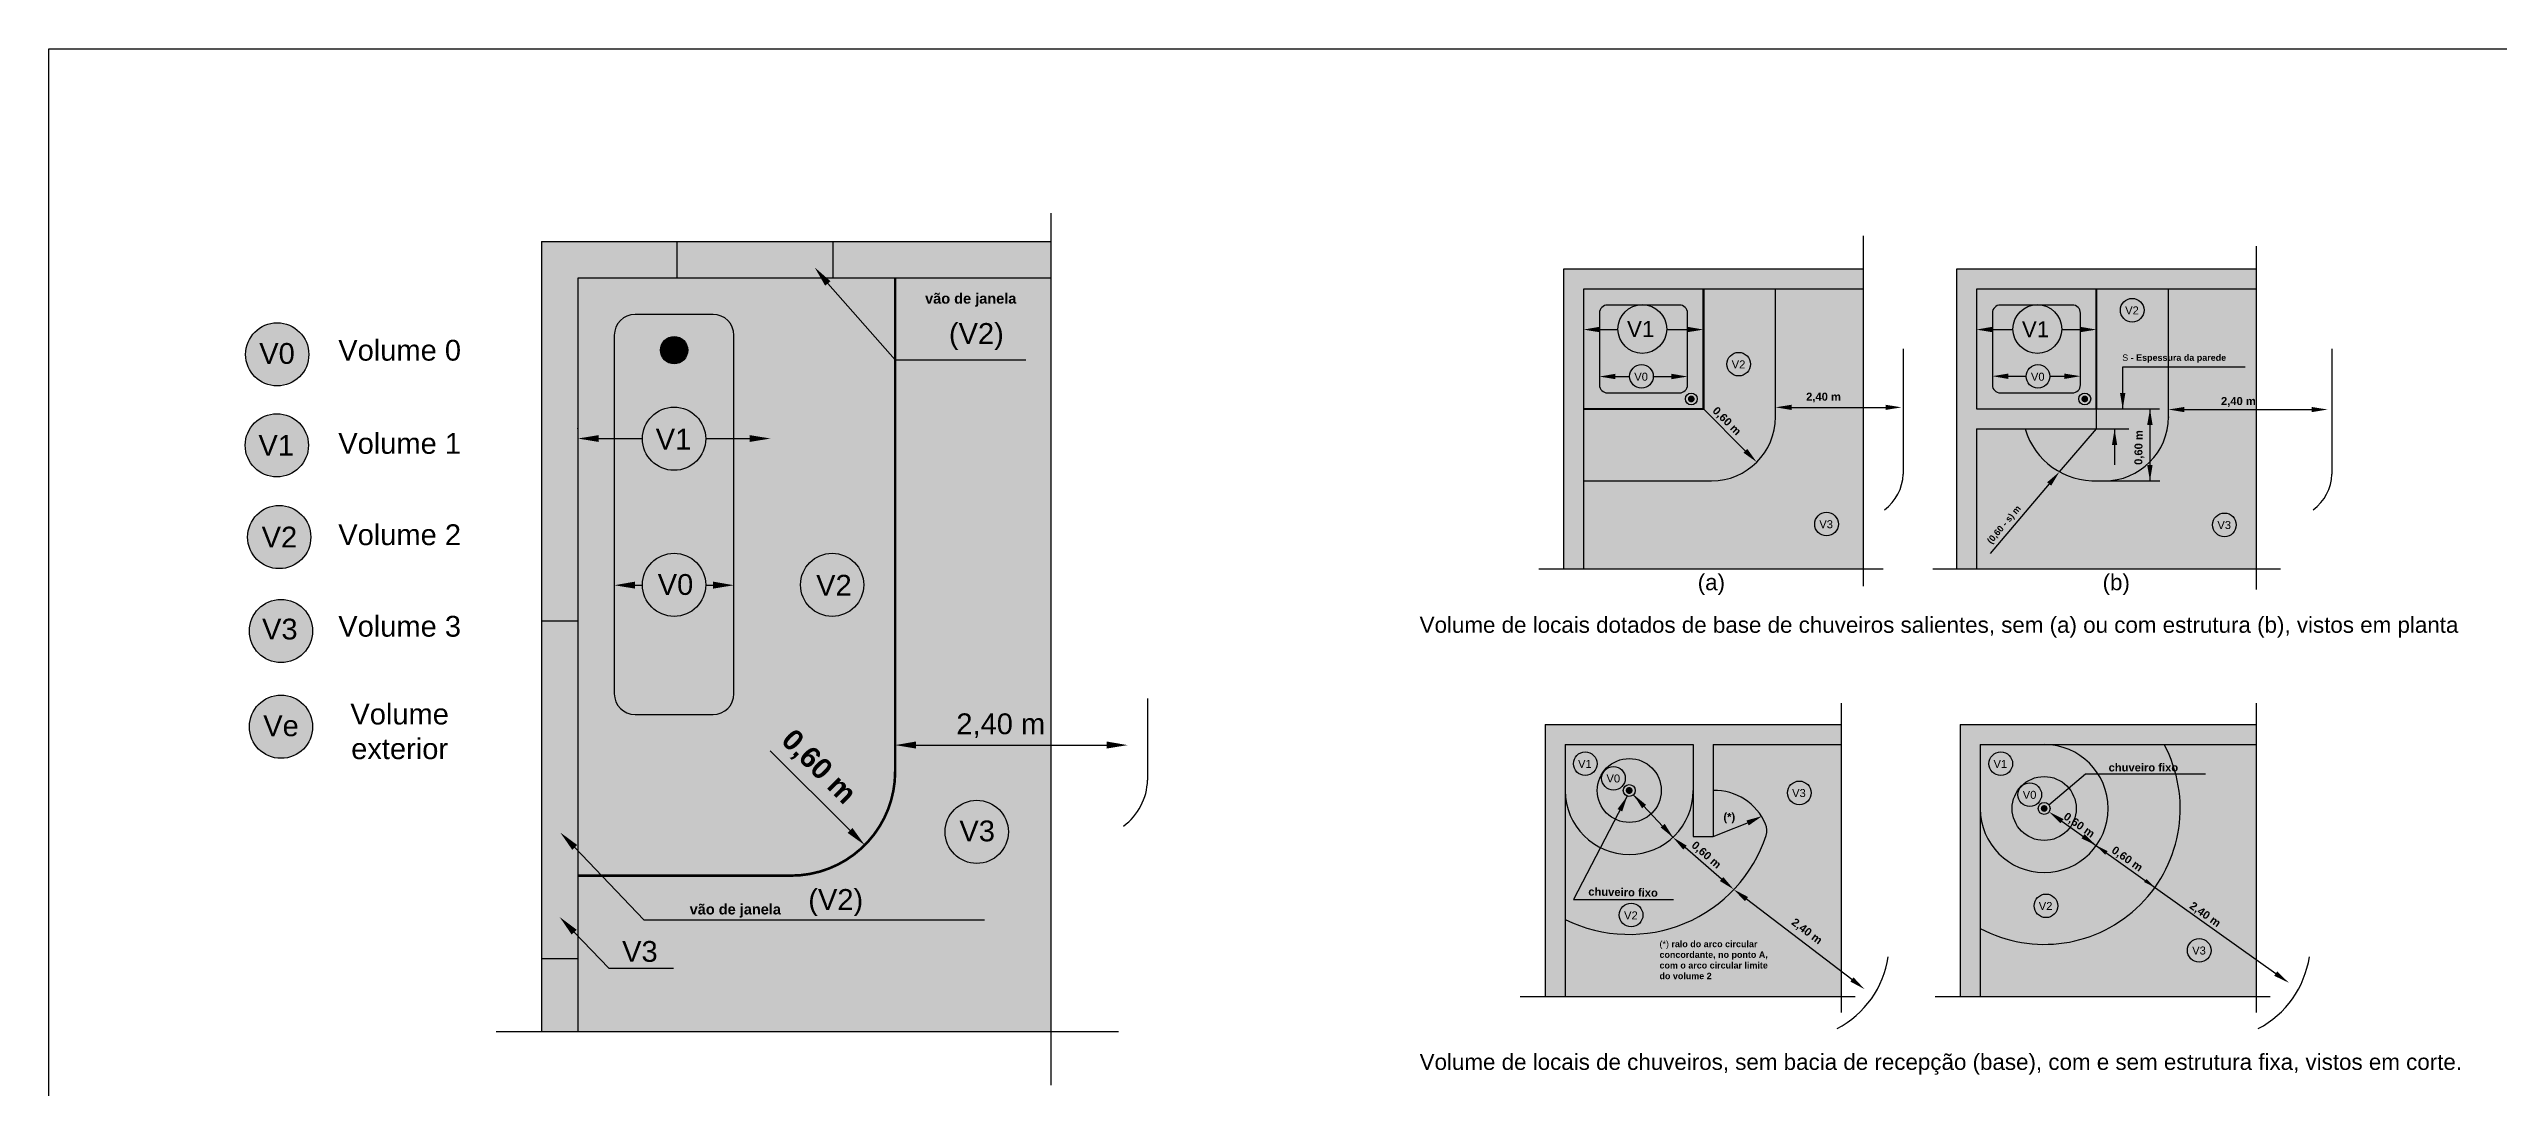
# Model space of a CAD drawing. Header units: millimetres. Extents: x 145 to 60311, y -8355 to 8851.
# Drawn here: x 364.05 to 376.29, y 469.84 to 475.04 of the extents above; entities that cross this region are included whole.
import ezdxf
from ezdxf.lldxf.tags import DXFTag

# ---------------------------------------------------------------- set-up
doc = ezdxf.new("R2010")
doc.units = ezdxf.units.MM
tags = doc.linetypes.add('DASHED2', pattern=[9.525, 6.35, -3.175]).pattern_tags.tags
tags[6:7] = [DXFTag(74, 4), DXFTag(75, 0), DXFTag(340, '0'), DXFTag(46, 1.0), DXFTag(50, 0.0), DXFTag(44, 0.0), DXFTag(45, 0.0)]
tags[4:5] = [DXFTag(74, 4), DXFTag(75, 0), DXFTag(340, '0'), DXFTag(46, 1.0), DXFTag(50, 0.0), DXFTag(44, 0.0), DXFTag(45, 0.0)]

msp = doc.modelspace()

# ---------------------------------------------------------------- hatches: boundary and pattern name
h = msp.add_hatch(color=256)
h.paths.add_polyline_path([(366.512, 474.072), (366.512, 472.174), (366.694, 472.174), (366.694, 473.89), (367.188, 473.89), (367.188, 474.072)])
h.paths.add_polyline_path([(369.06, 473.89), (369.06, 474.072), (367.968, 474.072), (367.968, 473.89)])
h.paths.add_polyline_path([(366.694, 470.484), (366.512, 470.484), (366.512, 470.12), (366.694, 470.12)])
h = msp.add_hatch(color=253)
h.paths.add_polyline_path([(366.512, 470.484), (366.694, 470.484), (366.694, 472.174), (366.512, 472.174)])
h.paths.add_polyline_path([(367.188, 474.072), (367.188, 473.89), (367.968, 473.89), (367.968, 474.072)])
for color, points in [(0, [(373.121, 473.835), (373.121, 473.935), (371.621, 473.935), (371.621, 472.435), (371.721, 472.435), (371.721, 473.835)]), (0, [(373.585, 473.935), (373.585, 472.435), (373.685, 472.435), (373.685, 473.135), (374.285, 473.135), (374.285, 473.235), (373.685, 473.235), (373.685, 473.835), (375.085, 473.835), (375.085, 473.935)]), (41, [(373.121, 473.835), (372.681, 473.835), (372.681, 473.195, -0.414214), (372.361, 472.875), (371.721, 472.875), (371.721, 472.435), (373.121, 472.435)]), (30, [(372.321, 473.235), (371.721, 473.235), (371.721, 472.875), (372.361, 472.875, 0.414214), (372.681, 473.195), (372.681, 473.835), (372.321, 473.835)]), (41, [(374.325, 472.875), (374.292, 472.875, -0.344403), (373.929, 473.135), (373.685, 473.135), (373.685, 472.435), (375.085, 472.435), (375.085, 473.835), (374.645, 473.835), (374.645, 473.195, -0.414214)]), (30, [(374.645, 473.195), (374.645, 473.835), (374.285, 473.835), (374.285, 473.235), (374.285, 473.135), (373.929, 473.135, 0.344403), (374.292, 472.875), (374.325, 472.875, 0.414214)]), (203, [(372.241, 473.715, 0.414214), (372.201, 473.755), (371.841, 473.755, 0.414214), (371.801, 473.715), (371.801, 473.355, 0.414214), (371.841, 473.315), (372.201, 473.315, 0.414214), (372.241, 473.355)]), (20, [(371.894, 473.634, 1), (372.137, 473.634, 1)]), (203, [(374.165, 473.315, 0.414214), (374.205, 473.355), (374.205, 473.715, 0.414214), (374.165, 473.755), (373.805, 473.755, 0.414214), (373.765, 473.715), (373.765, 473.355, 0.414214), (373.805, 473.315)]), (20, [(373.868, 473.634, 1), (374.112, 473.634, 1)]), (215, [(365.348, 473.51, 1), (365.031, 473.51, 1)]), (0, [(367.216, 473.529, 1), (367.135, 473.529, 1)]), (20, [(365.031, 473.054, 1), (365.348, 473.054, 1)]), (20, [(367.017, 473.086, 1), (367.334, 473.086, 1)]), (215, [(367.334, 472.355, 1), (367.017, 472.355, 1)]), (0, [(372.27, 471.556), (372.27, 471.096), (372.37, 471.096), (372.37, 471.556), (373.01, 471.556), (373.01, 471.656), (371.53, 471.656), (371.53, 470.296), (371.63, 470.296), (371.63, 471.556)]), (0, [(375.084, 471.556), (375.084, 471.656), (373.604, 471.656), (373.604, 470.296), (373.704, 470.296), (373.704, 471.556)]), (41, [(373.01, 471.556), (372.37, 471.556), (372.37, 471.326, -0.309337), (372.631, 471.157, -0.180854), (372.634, 471.101, -0.456791), (371.63, 470.681), (371.63, 470.296), (373.01, 470.296)]), (203, [(371.789, 471.326, 1), (372.11, 471.326, 1)]), (41, [(375.084, 470.296), (375.084, 471.556), (374.624, 471.556, -0.74094), (373.704, 470.636), (373.704, 470.296)]), (30, [(374.624, 471.556), (374.024, 471.556, -2.414214), (373.704, 471.236), (373.704, 470.636, 0.74094)]), (203, [(373.863, 471.236, 1), (374.184, 471.236, 1)]), (30, [(371.63, 471.326), (371.63, 470.681, 0.456791), (372.634, 471.101, 0.180854), (372.631, 471.157, 0.309337), (372.37, 471.326), (372.37, 471.096), (372.27, 471.096), (372.27, 471.326, -1)])]:
    msp.add_hatch(color=color).paths.add_polyline_path(points)
h = msp.add_hatch(color=41)
h.dxf.hatch_style = 1
h.paths.add_polyline_path([(369.06, 473.89), (368.28, 473.89), (368.28, 471.42, -0.414214), (367.76, 470.9), (366.694, 470.9), (366.694, 470.12), (369.06, 470.12)])
h.paths.add_polyline_path([(368.846, 471.119, -1), (368.53, 471.119, -1)], flags=16)
h = msp.add_hatch(color=30)
h.dxf.hatch_style = 1
h.paths.add_polyline_path([(368.28, 473.89), (367.656, 473.89), (367.656, 471.524), (366.694, 471.524), (366.694, 470.9), (367.76, 470.9, 0.414214), (368.28, 471.42)])
h.paths.add_polyline_path([(367.807, 472.355, -1), (368.124, 472.355, -1)], flags=16)
h = msp.add_hatch(color=20)
h.dxf.hatch_style = 1
h.paths.add_polyline_path([(367.656, 473.89), (366.694, 473.89), (366.694, 471.524), (367.656, 471.524)])
h.paths.add_polyline_path([(366.876, 473.604, -0.414214), (366.98, 473.708), (367.37, 473.708, -0.414214), (367.474, 473.604), (367.474, 471.81, -0.414214), (367.37, 471.706), (366.98, 471.706, -0.414214), (366.876, 471.81)], flags=16)
h.paths.add_polyline_path([(367.017, 472.355, -1), (367.334, 472.355, -1)], flags=0)
h.paths.add_polyline_path([(367.017, 473.086, -1), (367.334, 473.086, -1)], flags=0)
h.paths.add_polyline_path([(367.107, 473.529, -1), (367.243, 473.529, -1)], flags=0)
h.paths.add_polyline_path([(367.135, 473.529, -1), (367.216, 473.529, -1)], flags=0)
h = msp.add_hatch(color=20)
h.paths.add_polyline_path([(372.321, 473.835), (371.721, 473.835), (371.721, 473.235), (372.321, 473.235)])
h.paths.add_polyline_path([(372.241, 473.355, -0.414214), (372.201, 473.315), (371.841, 473.315, -0.414214), (371.801, 473.355), (371.801, 473.715, -0.414214), (371.841, 473.755), (372.201, 473.755, -0.414214), (372.241, 473.715)], flags=16)
h = msp.add_hatch(color=20)
h.paths.add_polyline_path([(374.285, 473.235), (374.285, 473.835), (373.685, 473.835), (373.685, 473.235)])
h.paths.add_polyline_path([(373.805, 473.315, -0.414214), (373.765, 473.355), (373.765, 473.715, -0.414214), (373.805, 473.755), (374.165, 473.755, -0.414214), (374.205, 473.715), (374.205, 473.355, -0.414214), (374.165, 473.315)], flags=16)
h = msp.add_hatch(color=203)
h.dxf.hatch_style = 1
h.paths.add_polyline_path([(367.474, 473.604, 0.414214), (367.37, 473.708), (366.98, 473.708, 0.414214), (366.876, 473.604), (366.876, 471.81, 0.414214), (366.98, 471.706), (367.37, 471.706, 0.414214), (367.474, 471.81)])
h.paths.add_polyline_path([(367.334, 473.086, -1), (367.017, 473.086, -1)], flags=16)
h.paths.add_polyline_path([(367.334, 472.355, -1), (367.017, 472.355, -1)], flags=16)
h = msp.add_hatch(color=254)
h.dxf.hatch_style = 1
h.paths.add_polyline_path([(367.243, 473.529, 1), (367.107, 473.529, 1)])
h.paths.add_polyline_path([(367.216, 473.529, 1), (367.135, 473.529, 1)], flags=16)
h = msp.add_hatch(color=215)
h.dxf.hatch_style = 1
h.paths.add_polyline_path([(367.243, 473.529, 1), (367.107, 473.529, 1)])
h.paths.add_polyline_path([(367.216, 473.529, 1), (367.135, 473.529, 1)], flags=16)
h = msp.add_hatch(color=0)
h.dxf.hatch_style = 2
h.paths.add_polyline_path([(372.277, 473.285, 1), (372.243, 473.285, 1)])
h = msp.add_hatch(color=0)
h.dxf.hatch_style = 2
h.paths.add_polyline_path([(374.244, 473.285, 1), (374.21, 473.285, 1)])
h = msp.add_hatch(color=30)
h.dxf.hatch_style = 1
h.paths.add_polyline_path([(365.043, 472.592, 1), (365.36, 472.592, 1)])
h = msp.add_hatch(color=30)
h.dxf.hatch_style = 1
h.paths.add_polyline_path([(367.807, 472.355, 1), (368.124, 472.355, 1)])
h = msp.add_hatch(color=51)
h.dxf.hatch_style = 1
h.paths.add_polyline_path([(365.367, 472.125, 1), (365.051, 472.125, 1)])
h = msp.add_hatch(color=254)
h.dxf.hatch_style = 1
h.paths.add_polyline_path([(365.367, 471.645, 1), (365.051, 471.645, 1)])
h = msp.add_hatch(color=20)
h.paths.add_polyline_path([(372.27, 471.326), (372.27, 471.556), (371.63, 471.556), (371.63, 471.326, 1)])
h.paths.add_polyline_path([(371.789, 471.326, -1), (372.11, 471.326, -1)], flags=16)
h = msp.add_hatch(color=20)
h.paths.add_polyline_path([(374.024, 471.556), (373.704, 471.556), (373.704, 471.236, 2.414214)])
h.paths.add_polyline_path([(374.184, 471.236, 1), (373.863, 471.236, 1)], flags=16)
h = msp.add_hatch(color=51)
h.dxf.hatch_style = 1
h.paths.add_polyline_path([(368.846, 471.119, 1), (368.53, 471.119, 1)])
h = msp.add_hatch(color=0)
h.dxf.hatch_style = 2
h.paths.add_polyline_path([(371.967, 471.326, 1), (371.932, 471.326, 1)])
h = msp.add_hatch(color=0)
h.dxf.hatch_style = 2
h.paths.add_polyline_path([(374.041, 471.236, 1), (374.007, 471.236, 1)])

# ---------------------------------------------------------------- linework, layer by layer
at = {"linetype": 'DASHED2', "ltscale": 0.025}
msp.add_line((369.06, 469.851), (369.06, 474.215), dxfattribs=at)
for p, q in [((366.512, 474.072), (366.512, 470.12)), ((366.512, 474.072), (369.06, 474.072)), ((367.188, 474.072), (367.188, 473.89)), ((367.968, 474.072), (367.968, 473.89)), ((366.694, 473.89), (366.694, 470.12)), ((369.06, 473.89), (366.694, 473.89)), ((367.37, 473.708), (366.98, 473.708)), ((366.876, 473.604), (366.876, 471.81)), ((367.474, 471.81), (367.474, 473.604)), ((366.694, 472.174), (366.512, 472.174)), ((366.98, 471.706), (367.37, 471.706)), ((366.694, 470.9), (367.76, 470.9)), ((366.694, 470.484), (366.512, 470.484)), ((366.286, 470.12), (369.396, 470.12))]:
    msp.add_line(p, q)
at = {"color": 0, "linetype": 'DASHED2', "ltscale": 0.025}
for p, q in [((373.121, 472.348), (373.121, 474.102)), ((375.085, 472.331), (375.085, 474.05)), ((373.319, 473.536), (373.319, 472.908)), ((375.462, 473.536), (375.462, 472.908)), ((369.542, 471.786), (369.542, 471.378)), ((373.01, 471.763), (373.01, 470.216)), ((375.084, 471.763), (375.084, 470.216))]:
    msp.add_line(p, q, dxfattribs=at)
at = {"color": 0}
for p, q in [((371.621, 473.935), (371.621, 472.435)), ((373.121, 473.935), (371.621, 473.935)), ((375.085, 473.935), (373.585, 473.935)), ((373.585, 473.935), (373.585, 472.435)), ((371.721, 473.835), (371.721, 472.435)), ((373.121, 473.835), (371.721, 473.835)), ((372.321, 473.235), (372.321, 473.835)), ((372.681, 473.195), (372.681, 473.835)), ((375.085, 473.835), (373.685, 473.835)), ((373.685, 473.835), (373.685, 473.235)), ((374.285, 473.235), (374.285, 473.835)), ((374.645, 473.195), (374.645, 473.835)), ((371.801, 473.715), (371.801, 473.355)), ((372.201, 473.755), (371.841, 473.755)), ((372.241, 473.355), (372.241, 473.715)), ((373.765, 473.715), (373.765, 473.355)), ((374.165, 473.755), (373.805, 473.755)), ((374.205, 473.355), (374.205, 473.715)), ((371.801, 473.632), (371.893, 473.632)), ((372.137, 473.632), (372.241, 473.632)), ((373.765, 473.632), (373.868, 473.632)), ((374.112, 473.632), (374.205, 473.632)), ((368.28, 473.48), (368.933, 473.48)), ((374.417, 473.235), (374.417, 473.446)), ((374.417, 473.446), (375.028, 473.446)), ((371.841, 473.315), (372.201, 473.315)), ((371.881, 473.397), (371.952, 473.397)), ((372.07, 473.397), (372.161, 473.397)), ((373.805, 473.315), (374.165, 473.315)), ((373.845, 473.399), (373.934, 473.399)), ((374.053, 473.399), (374.125, 473.399)), ((371.721, 473.235), (372.321, 473.235)), ((372.321, 473.235), (372.53, 473.026)), ((372.681, 473.281), (372.681, 473.283)), ((372.761, 473.243), (373.231, 473.243)), ((373.685, 473.235), (374.285, 473.235)), ((374.285, 473.135), (374.285, 473.235)), ((374.285, 473.235), (374.601, 473.235)), ((374.553, 473.235), (374.553, 472.875)), ((374.645, 473.195), (374.645, 473.192)), ((374.725, 473.232), (375.361, 473.232)), ((366.694, 473.136), (366.694, 473.139)), ((366.798, 473.087), (367.017, 473.087)), ((367.334, 473.087), (367.553, 473.087)), ((373.685, 473.135), (374.285, 473.135)), ((373.685, 473.135), (373.685, 472.435)), ((374.101, 472.921), (374.285, 473.135)), ((374.285, 473.135), (374.448, 473.135)), ((374.376, 473.135), (374.376, 472.956)), ((371.721, 472.875), (372.361, 472.875)), ((374.049, 472.86), (373.754, 472.511)), ((374.292, 472.875), (374.325, 472.875)), ((374.301, 472.875), (374.603, 472.875)), ((366.98, 472.353), (367.017, 472.353)), ((367.334, 472.353), (367.37, 472.353)), ((371.498, 472.435), (373.219, 472.435)), ((373.468, 472.435), (375.205, 472.435)), ((371.53, 471.656), (373.01, 471.656)), ((371.53, 471.656), (371.53, 470.296)), ((373.604, 471.656), (373.604, 470.296)), ((373.604, 471.656), (375.084, 471.656)), ((367.656, 471.524), (368.055, 471.126)), ((368.384, 471.553), (369.338, 471.553)), ((371.63, 471.556), (372.27, 471.556)), ((371.63, 471.556), (371.63, 470.296)), ((372.27, 471.556), (372.27, 471.096)), ((372.37, 471.556), (373.01, 471.556)), ((372.37, 471.556), (372.37, 471.096)), ((373.704, 471.556), (373.704, 470.296)), ((373.704, 471.556), (375.084, 471.556)), ((374.047, 471.255), (374.231, 471.41)), ((374.231, 471.41), (374.831, 471.41)), ((371.94, 471.298), (371.671, 470.781)), ((372.167, 471.093), (371.969, 471.304)), ((372.37, 471.096), (372.588, 471.182)), ((374.113, 471.172), (375.182, 470.41)), ((366.678, 471.041), (367.024, 470.679)), ((372.411, 470.883), (372.229, 471.04)), ((372.27, 471.096), (372.37, 471.096)), ((371.671, 470.781), (372.171, 470.781)), ((373.063, 470.38), (372.536, 470.782)), ((366.675, 470.617), (366.848, 470.437)), ((367.024, 470.679), (368.727, 470.679)), ((366.848, 470.437), (367.172, 470.437)), ((371.405, 470.296), (373.08, 470.296)), ((373.479, 470.296), (375.154, 470.296))]:
    msp.add_line(p, q, dxfattribs=at)
at = {"color": 7}
msp.add_line((367.944, 473.863), (368.28, 473.48), dxfattribs=at)
at = {"color": 254}
msp.add_line((368.28, 471.603), (368.28, 471.605), dxfattribs=at)
msp.add_lwpolyline([(364.05, 475.036), (383.057, 475.036), (383.057, 462.365), (364.05, 462.365)], close=True)
at = {"linetype": 'DASHED2', "ltscale": 0.025, "const_width": 0.013}
msp.add_lwpolyline([(368.28, 473.89), (368.28, 471.42, -0.414214), (367.76, 470.9), (366.694, 470.9)], format="xyb", dxfattribs=at)
at = {"color": 0, "const_width": 0.01}
for points in [[(372.321, 473.835), (372.321, 473.235), (371.721, 473.235)], [(374.285, 473.835), (374.285, 473.235)]]:
    msp.add_lwpolyline(points, dxfattribs=at)
at = {"color": 0}
msp.add_lwpolyline([(371.63, 471.326, 1), (372.27, 471.326)], format="xyb", dxfattribs=at)
for centre, radius in [((372.015, 473.635), 0.122), ((373.99, 473.635), 0.122), ((374.464, 473.729), 0.0591), ((372.011, 473.398), 0.0591), ((372.497, 473.459), 0.0591), ((373.993, 473.398), 0.0591), ((372.26, 473.285), 0.0298), ((374.227, 473.285), 0.0298), ((372.936, 472.659), 0.0591), ((374.925, 472.655), 0.0591), ((371.73, 471.46), 0.0591), ((371.95, 471.326), 0.16), ((373.807, 471.46), 0.0591), ((371.871, 471.387), 0.0591), ((371.95, 471.326), 0.0298), ((372.8, 471.314), 0.0591), ((374.024, 471.236), 0.16), ((373.952, 471.305), 0.0591), ((374.024, 471.236), 0.0298), ((371.959, 470.703), 0.0591), ((374.033, 470.749), 0.0591), ((374.799, 470.526), 0.0591)]:
    msp.add_circle(centre, radius, dxfattribs=at)
for centre, radius in [((365.191, 473.508), 0.158), ((367.175, 473.529), 0.0681), ((367.175, 473.529), 0.0406), ((365.189, 473.053), 0.158), ((367.175, 473.086), 0.158), ((365.201, 472.594), 0.158), ((367.175, 472.355), 0.158), ((367.965, 472.355), 0.158), ((365.21, 472.124), 0.158), ((365.21, 471.645), 0.158), ((368.688, 471.119), 0.158)]:
    msp.add_circle(centre, radius)
for centre, radius, start, end in [((366.98, 473.604), 0.104, 90, 180), ((367.37, 473.604), 0.104, 0, 90), ((366.98, 471.81), 0.104, 180, 270), ((367.37, 471.81), 0.104, 270, 0), ((367.76, 471.42), 0.52, 270, 0)]:
    msp.add_arc(centre, radius, start, end)
for centre, radius, start, end in [((371.841, 473.715), 0.04, 90, 180), ((372.201, 473.715), 0.04, 0, 90), ((373.805, 473.715), 0.04, 90, 180), ((374.165, 473.715), 0.04, 0, 90), ((371.841, 473.355), 0.04, 180, 270), ((372.201, 473.355), 0.04, 270, 0), ((373.805, 473.355), 0.04, 180, 270), ((374.165, 473.355), 0.04, 270, 0), ((372.361, 473.195), 0.32, 270, 0), ((374.325, 473.195), 0.32, 270, 0), ((374.277, 473.238), 0.363, 196.4273, 272.4428), ((374.024, 471.236), 0.32, 180, 90), ((374.024, 471.236), 0.68, 241.9275, 28.0725), ((372.377, 471.05), 0.276, 22.8198, 91.575), ((371.95, 471.326), 0.72, 243.6122, 341.8143), ((372.558, 471.126), 0.08, 341.8143, 22.8198)]:
    msp.add_arc(centre, radius, start, end, dxfattribs=at)
at = {"color": 0, "linetype": 'DASHED2', "ltscale": 0.025}
for centre, radius, start, end in [((373.092, 472.914), 0.227, 306.2472, 358.485), ((375.235, 472.914), 0.227, 306.2472, 358.485), ((369.247, 471.386), 0.295, 306.2472, 358.485), ((372.765, 470.565), 0.485, 297.5514, 351.5379), ((374.87, 470.565), 0.485, 297.5514, 351.5379)]:
    msp.add_arc(centre, radius, start, end, dxfattribs=at)
at = {"color": 7}
msp.add_solid([(367.957, 473.874), (367.93, 473.852), (367.878, 473.943)], dxfattribs=at)
at = {"color": 0}
for points in [[(371.801, 473.646), (371.801, 473.619), (371.721, 473.632)], [(372.241, 473.646), (372.241, 473.619), (372.321, 473.632)], [(373.765, 473.646), (373.765, 473.619), (373.685, 473.632)], [(374.205, 473.646), (374.205, 473.619), (374.285, 473.632)], [(371.881, 473.411), (371.881, 473.384), (371.801, 473.397)], [(372.161, 473.411), (372.161, 473.384), (372.241, 473.397)], [(373.845, 473.412), (373.845, 473.385), (373.765, 473.399)], [(374.125, 473.412), (374.125, 473.385), (374.205, 473.399)], [(374.43, 473.315), (374.403, 473.315), (374.417, 473.235)], [(372.761, 473.256), (372.761, 473.23), (372.681, 473.243)], [(373.231, 473.256), (373.231, 473.23), (373.311, 473.243)], [(374.566, 473.155), (374.539, 473.155), (374.553, 473.235)], [(374.725, 473.245), (374.725, 473.219), (374.645, 473.232)], [(375.361, 473.245), (375.361, 473.219), (375.441, 473.232)], [(366.798, 473.104), (366.798, 473.07), (366.694, 473.087)], [(367.553, 473.104), (367.553, 473.07), (367.657, 473.087)], [(374.389, 473.055), (374.363, 473.055), (374.376, 473.135)], [(372.54, 473.035), (372.521, 473.016), (372.587, 472.969)], [(374.566, 472.955), (374.539, 472.955), (374.553, 472.875)], [(374.039, 472.868), (374.059, 472.851), (374.101, 472.921)], [(366.98, 472.371), (366.98, 472.336), (366.876, 472.353)], [(367.37, 472.371), (367.37, 472.336), (367.474, 472.353)], [(368.384, 471.571), (368.384, 471.536), (368.28, 471.553)], [(369.338, 471.571), (369.338, 471.536), (369.442, 471.553)], [(371.891, 471.233), (371.915, 471.221), (371.94, 471.298)], [(372.014, 471.237), (372.034, 471.254), (371.971, 471.306)], [(366.691, 471.053), (366.666, 471.029), (366.606, 471.116)], [(368.067, 471.138), (368.042, 471.114), (368.128, 471.053)], [(372.127, 471.159), (372.107, 471.141), (372.17, 471.09)], [(372.536, 471.176), (372.547, 471.151), (372.614, 471.198)], [(374.121, 471.183), (374.105, 471.162), (374.048, 471.219)], [(374.226, 471.108), (374.211, 471.086), (374.284, 471.051)], [(372.237, 471.05), (372.22, 471.03), (372.168, 471.092)], [(374.341, 471.023), (374.329, 471.005), (374.284, 471.051)], [(372.42, 470.893), (372.403, 470.873), (372.472, 470.831)], [(374.536, 470.883), (374.523, 470.868), (374.577, 470.841)], [(372.544, 470.793), (372.528, 470.772), (372.472, 470.831)], [(366.688, 470.629), (366.663, 470.605), (366.603, 470.693)], [(373.071, 470.391), (373.055, 470.37), (373.126, 470.332)], [(375.189, 470.421), (375.174, 470.399), (375.247, 470.364)]]:
    msp.add_solid(points, dxfattribs=at)

# ---------------------------------------------------------------- texts
for s, insert, char_height, attachment_point in [('{\\fArial|b1|i0|c0|p34;vão de janela}', (368.658, 473.78), 0.052, 5), ('{\\fArial|b0|i0|c0|p34;V1}', (372.007, 473.635), 0.08, 5), ('{\\fArial|b0|i0|c0|p34;V1}', (373.981, 473.634), 0.08, 5), ('{\\fArial|b0|i0|c0|p34;V2}', (374.463, 473.728), 0.04, 5), ('{\\fArial|b0|i0|c0|p34;V0}', (365.19, 473.512), 0.104, 5), ('{\\fArial|b0|i0|c0|p34;Volume 0}', (365.803, 473.528), 0.104, 5), ('{\\fArial|b0|i0|c0|p34;(V2)}', (368.686, 473.597), 0.104, 5), ('{\\fArial|b0|i0|c0|p34;V2}', (372.496, 473.458), 0.04, 5), ('{\\fArial|b0|i0|c0|p34;S \\fArial|b1|i0|c0|p34;- Espessura da parede}', (374.674, 473.487), 0.032, 5), ('{\\fArial|b0|i0|c0|p34;V0}', (372.009, 473.396), 0.04, 5), ('{\\fArial|b1|i0|c0|p34;2,40 m}', (372.921, 473.292), 0.04, 5), ('{\\fArial|b0|i0|c0|p34;V0}', (373.992, 473.396), 0.04, 5), ('{\\fArial|b1|i0|c0|p34;2,40 m}', (374.995, 473.27), 0.04, 5), ('{\\fArial|b0|i0|c0|p34;V1}', (365.186, 473.053), 0.104, 5), ('{\\fArial|b0|i0|c0|p34;Volume 1}', (365.803, 473.062), 0.104, 5), ('{\\fArial|b0|i0|c0|p34;V1}', (367.172, 473.084), 0.104, 5), ('{\\fArial|b0|i0|c0|p34;V2}', (365.202, 472.594), 0.104, 5), ('{\\fArial|b0|i0|c0|p34;Volume 2}', (365.803, 472.605), 0.104, 5), ('{\\fArial|b0|i0|c0|p34;V3}', (372.934, 472.658), 0.04, 5), ('{\\fArial|b0|i0|c0|p34;V3}', (374.924, 472.654), 0.04, 5), ('{\\fArial|b0|i0|c0|p34;V0}', (367.182, 472.356), 0.104, 5), ('{\\fArial|b0|i0|c0|p34;V2}', (367.974, 472.353), 0.104, 5), ('{\\fArial|b0|i0|c0|p34;(a) }', (372.292, 472.408), 0.08, 1), ('{\\fArial|b0|i0|c0|p34;(b) }', (374.316, 472.408), 0.08, 1), ('{\\fArial|b0|i0|c0|p34;Volume 3}', (365.803, 472.147), 0.104, 5), ('{\\fArial|b0|i0|c0|p34;V3}', (365.204, 472.133), 0.104, 5), ('{\\fArial|b0|i0|c0|p34;Volume de locais dotados de base de chuveiros salientes, sem (a) ou com estrutura (b), vistos em planta}', (370.902, 472.195), 0.08, 1), ('{\\fArial|b0|i0|c0|p34;Volume \\Pexterior}', (365.803, 471.621), 0.104, 5), ('{\\fArial|b0|i0|c0|p34;Ve}', (365.21, 471.649), 0.104, 5), ('{\\fArial|b0|i0|c0|p34;2,40 m}', (368.808, 471.65), 0.104, 5), ('{\\fArial|b0|i0|c0|p34;V1}', (371.728, 471.459), 0.04, 5), ('{\\fArial|b0|i0|c0|p34;V1}', (373.805, 471.459), 0.04, 5), ('{\\fArial|b0|i0|c0|p34;V0}', (371.87, 471.386), 0.04, 5), ('{\\fArial|b1|i0|c0|p34;chuveiro fixo}', (374.52, 471.441), 0.04, 5), ('{\\fArial|b0|i0|c0|p34;V3}', (372.798, 471.313), 0.04, 5), ('{\\fArial|b0|i0|c0|p34;V0}', (373.951, 471.304), 0.04, 5), ('{\\fArial|b0|i0|c0|p34;V3}', (368.69, 471.123), 0.104, 5), ('{\\fArial|b1|i0|c0|p34;(*)}', (372.45, 471.188), 0.04, 5), ('{\\fArial|b1|i0|c0|p34;vão de janela}', (367.481, 470.724), 0.052, 5), ('{\\fArial|b0|i0|c0|p34;(V2)}', (367.983, 470.765), 0.104, 5), ('{\\fArial|b0|i0|c0|p34;V2}', (374.031, 470.748), 0.04, 5), ('{\\fArial|b0|i0|c0|p34;V2}', (371.958, 470.701), 0.04, 5), ('{\\fArial|b0|i0|c0|p34;V3}', (367.004, 470.52), 0.104, 5), ('{\\fArial|b0|i0|c0|p34;(*)\\fArial|b1|i0|c0|p34; ralo do arco circular\\Pconcordante, no ponto A,\\Pcom o arco circular limite\\Pdo volume 2}', (372.101, 470.574), 0.032, 1), ('{\\fArial|b0|i0|c0|p34;V3}', (374.798, 470.525), 0.04, 5), ('{\\fArial|b0|i0|c0|p34;Volume de locais de chuveiros, sem bacia de recepção (base), com e sem estrutura fixa, vistos em corte.}', (370.902, 470.008), 0.08, 1)]:
    msp.add_mtext(s, dxfattribs=dict(at, insert=insert, char_height=char_height, attachment_point=attachment_point))
at = {"color": 0, "attachment_point": 5}
for s, insert, char_height, rotation in [('{\\fArial|b1|i0|c0|p34;0,60 m}', (372.435, 473.172), 0.04, 315), ('{\\fArial|b1|i0|c0|p34;0,60 m}', (374.5, 473.042), 0.04, 89.3699), ('{\\fArial|b1|i0|c0|p34;(0,60 - s) m}', (373.826, 472.654), 0.032, 50), ('{\\fArial|b1|i0|c0|p34;0,60 m}', (367.893, 471.439), 0.104, 315), ('{\\fArial|b1|i0|c0|p34;0,60 m}', (374.197, 471.15), 0.04, 325), ('{\\fArial|b1|i0|c0|p34;0,60 m}', (372.333, 471.001), 0.04, 319), ('{\\fArial|b1|i0|c0|p34;0,60 m}', (374.437, 470.981), 0.04, 325), ('{\\fArial|b1|i0|c0|p34;chuveiro fixo}', (371.919, 470.817), 0.04, 359), ('{\\fArial|b1|i0|c0|p34;2,40 m}', (374.827, 470.703), 0.04, 325), ('{\\fArial|b1|i0|c0|p34;2,40 m}', (372.836, 470.619), 0.04, 323)]:
    msp.add_mtext(s, dxfattribs=dict(at, insert=insert, char_height=char_height, rotation=rotation))

doc.saveas('drawing.dxf')
